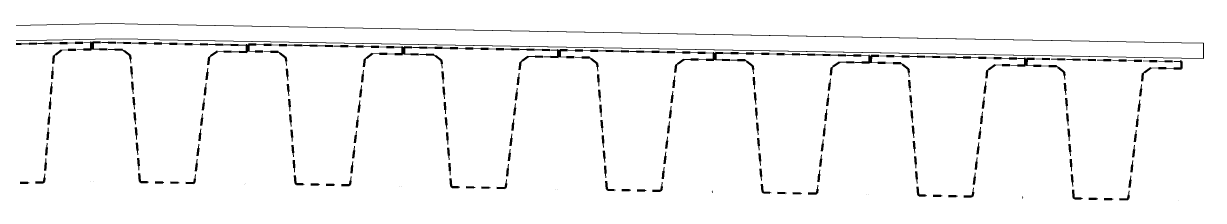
# Model space of a CAD drawing. Header units: metres. Extents: x -1137 to -1030, y 3 to 549.
# Drawn here: x -1045.58 to -1030.19, y 19.83 to 22.14 of the extents above; entities that cross this region are included whole.
import ezdxf

# ---------------------------------------------------------------- set-up
doc = ezdxf.new("R2010")
doc.units = ezdxf.units.M
doc.linetypes.add('JacobsDash', pattern=[0.0045000000000000005, 0.003, -0.0015])
for name, color, linetype, lineweight in [('A-FLOR', 7, 'Continuous', 50), ('A-FLOR-PATT', 7, 'Continuous', 50), ('S-BEAM', 7, 'Continuous', 50)]:
    doc.layers.add(name, color=color, linetype=linetype, lineweight=lineweight)

# ---------------------------------------------------------------- blocks, each defined once
blk = doc.blocks.new('06_SFR_GCT_Girder_SuperT_BR08Edge_CS - Super T - 1815-6270606-DRG-2873075 - ELEVATION 1 - ABUTMENT B Copy 1')
at = {"layer": 'S-BEAM', "linetype": 'JacobsDash'}
for p, q in [((-1113.475017595064, 19.98141145610901), (-1113.475320766848, 19.98139624404189)), ((-1111.46559595898, 19.94478554477867), (-1111.465899130764, 19.94477033271156))]:
    blk.add_line(p, q, dxfattribs=at)
blk = doc.blocks.new('06_SFR_GCT_Girder_SuperT_BR08Edge_CS - Super T - 1815-6270390-DRG-2873075 - ELEVATION 1 - ABUTMENT B Copy 1')
at = {"layer": 'S-BEAM', "linetype": 'JacobsDash'}
for p, q in [((-1115.505144412757, 20.01859364156171), (-1115.505447584541, 20.01857842458228)), ((-1113.49572277666, 19.98196868838573), (-1113.496025948444, 19.9819534714063))]:
    blk.add_line(p, q, dxfattribs=at)
blk = doc.blocks.new('06_SFR_GCT_Girder_SuperT_BR08Edge_CS - Super T - 1815-6270051-DRG-2873075 - ELEVATION 1 - ABUTMENT B Copy 1')
at = {"layer": 'S-BEAM', "linetype": 'JacobsDash'}
for p, q in [((-1117.535271233375, 20.05576022042869), (-1117.535574405159, 20.05574491994724)), ((-1115.525849597284, 20.01915155440714), (-1115.526152769068, 20.0191362539257))]:
    blk.add_line(p, q, dxfattribs=at)
blk = doc.blocks.new('06_SFR_GCT_Girder_SuperT_BR08Edge_CS - Super T - 1815-6269499-DRG-2873075 - ELEVATION 1 - ABUTMENT B Copy 1')
at = {"layer": 'S-BEAM', "color": 8, "linetype": 'JacobsDash', "lineweight": 13, "true_color": 0x808080}
for p, q in [((-1119.552098975111, 21.89657207772541), (-1121.561548670089, 21.85539766611113)), ((-1121.561548670089, 21.85539766611113), (-1121.559721833372, 21.76541615486272)), ((-1119.550272138394, 21.80659056647701), (-1119.552098975111, 21.89657207772541)), ((-1121.559721833372, 21.76541615486272), (-1121.170411466646, 21.77339327682071)), ((-1121.170411466646, 21.77339327682071), (-1121.067401566713, 21.70048820349235)), ((-1121.067401566713, 21.70048820349235), (-1120.876789194901, 20.06704935812234)), ((-1120.163703788877, 20.08166075750054), (-1120.039547677192, 21.72154933243338)), ((-1120.039547677192, 21.72154933243338), (-1119.93958250512, 21.79861344451901)), ((-1119.93958250512, 21.79861344451901), (-1119.550272138394, 21.80659056647701)), ((-1120.876789194901, 20.06704935812234), (-1120.862082117589, 20.05434797556547)), ((-1120.862082117589, 20.05434797556547), (-1120.17788311336, 20.06836748125232)), ((-1120.17788311336, 20.06836748125232), (-1120.163703788877, 20.08166075750054))]:
    blk.add_line(p, q, dxfattribs=at)
at = {"layer": 'S-BEAM', "linetype": 'JacobsDash'}
for p, q in [((-1121.561548670089, 21.85539766611112), (-1121.561245354735, 21.85540575747418)), ((-1121.561245354735, 21.85540575747418), (-1119.551795659757, 21.89658016908847)), ((-1121.559418518018, 21.76542424622578), (-1121.561245354735, 21.85540575747418)), ((-1119.551795659757, 21.89658016908847), (-1119.552098975111, 21.89657207772541)), ((-1119.551795659757, 21.89658016908847), (-1119.54996882304, 21.80659865784006)), ((-1121.559721833372, 21.76541615486272), (-1121.559418518018, 21.76542424622578)), ((-1121.170108151292, 21.77340136818377), (-1121.559418518018, 21.76542424622578)), ((-1121.170411466646, 21.77339327682071), (-1121.170108151292, 21.77340136818377)), ((-1121.067098251359, 21.7004962948554), (-1121.170108151292, 21.77340136818377)), ((-1121.067401566713, 21.70048820349234), (-1121.067098251359, 21.7004962948554)), ((-1120.876485879547, 20.06705744948539), (-1121.067098251359, 21.7004962948554)), ((-1120.039244361838, 21.72155742379644), (-1120.163400473524, 20.0816688488636)), ((-1120.039244361838, 21.72155742379644), (-1120.039547677192, 21.72154933243338)), ((-1119.939279189766, 21.79862153588207), (-1120.039244361838, 21.72155742379644)), ((-1119.93958250512, 21.79861344451901), (-1119.939279189766, 21.79862153588207)), ((-1119.54996882304, 21.80659865784006), (-1119.939279189766, 21.79862153588207)), ((-1119.54996882304, 21.80659865784006), (-1119.550272138394, 21.806590566477)), ((-1121.524375316818, 20.03935854275067), (-1121.524678488602, 20.03934337980152)), ((-1120.876789194901, 20.06704935812233), (-1120.876485879547, 20.06705744948539)), ((-1120.861778802235, 20.05435606692852), (-1120.876485879547, 20.06705744948539)), ((-1120.862082117589, 20.05434797556547), (-1120.861778802235, 20.05435606692852)), ((-1120.177579798007, 20.06837557261537), (-1120.861778802235, 20.05435606692852)), ((-1120.177579798007, 20.06837557261537), (-1120.17788311336, 20.06836748125232)), ((-1120.163400473524, 20.0816688488636), (-1120.177579798007, 20.06837557261537)), ((-1120.163703788877, 20.08166075750054), (-1120.163400473524, 20.0816688488636)), ((-1119.514953680713, 20.08191500443739), (-1119.515256852497, 20.08189984148825))]:
    blk.add_line(p, q, dxfattribs=at)
blk = doc.blocks.new('06_SFR_GCT_Girder_SuperT_BR08Edge_CS - Super T - 1815-6269797-DRG-2873075 - ELEVATION 1 - ABUTMENT B Copy 1')
at = {"layer": 'S-BEAM', "color": 8, "linetype": 'JacobsDash', "lineweight": 13, "true_color": 0x808080}
for p, q in [((-1119.528832246545, 21.89966929207626), (-1119.530659032519, 21.80968493056656)), ((-1117.519438613361, 21.86164388403185), (-1119.528832246545, 21.89966929207626)), ((-1117.521265399335, 21.77165952252215), (-1117.519438613361, 21.86164388403185)), ((-1119.530659032519, 21.80968493056656), (-1119.141359527193, 21.80231789590643)), ((-1119.141359527193, 21.80231789590643), (-1119.041397144244, 21.72541044946582)), ((-1119.041397144244, 21.72541044946582), (-1118.917244500469, 20.0857166678968)), ((-1118.204178988872, 20.07222274286732), (-1118.0135719309, 21.70596006777338)), ((-1118.0135719309, 21.70596006777338), (-1117.910564904661, 21.77902655718227)), ((-1117.910564904661, 21.77902655718227), (-1117.521265399335, 21.77165952252215)), ((-1118.917244500469, 20.0857166678968), (-1118.903065571609, 20.07244561384802)), ((-1118.903065571609, 20.07244561384802), (-1118.218885655902, 20.05949831470219)), ((-1118.218885655902, 20.05949831470219), (-1118.204178988872, 20.07222274286732))]:
    blk.add_line(p, q, dxfattribs=at)
at = {"layer": 'S-BEAM', "linetype": 'JacobsDash'}
for p, q in [((-1119.530356004301, 21.80969296767505), (-1119.528529218327, 21.89967732918475)), ((-1119.528832246545, 21.89966929207626), (-1119.528529218327, 21.89967732918475)), ((-1119.528529218327, 21.89967732918475), (-1117.519135585144, 21.86165192114035)), ((-1117.519135585144, 21.86165192114035), (-1117.520962371117, 21.77166755963064)), ((-1117.519135585144, 21.86165192114035), (-1117.519438613361, 21.86164388403185)), ((-1119.530659032519, 21.80968493056655), (-1119.530356004301, 21.80969296767505)), ((-1119.141056498975, 21.80232593301492), (-1119.530356004301, 21.80969296767505)), ((-1119.141359527193, 21.80231789590643), (-1119.141056498975, 21.80232593301492)), ((-1119.041094116026, 21.72541848657431), (-1119.141056498975, 21.80232593301492)), ((-1119.041397144244, 21.72541044946581), (-1119.041094116026, 21.72541848657431)), ((-1118.916941472251, 20.0857247050053), (-1119.041094116026, 21.72541848657431)), ((-1118.013268902681, 21.70596810488188), (-1118.203875960654, 20.07223077997582)), ((-1118.013268902681, 21.70596810488188), (-1118.0135719309, 21.70596006777338)), ((-1117.910261876443, 21.77903459429077), (-1118.013268902681, 21.70596810488188)), ((-1117.910564904661, 21.77902655718227), (-1117.910261876443, 21.77903459429077)), ((-1117.520962371117, 21.77166755963064), (-1117.910261876443, 21.77903459429077)), ((-1117.520962371117, 21.77166755963064), (-1117.521265399335, 21.77165952252215)), ((-1119.565398051136, 20.08358150418784), (-1119.56570122292, 20.08356639526922)), ((-1118.917244500469, 20.0857166678968), (-1118.916941472251, 20.0857247050053)), ((-1118.902762543391, 20.07245365095651), (-1118.916941472251, 20.0857247050053)), ((-1118.903065571609, 20.07244561384802), (-1118.902762543391, 20.07245365095651)), ((-1118.218582627684, 20.05950635181069), (-1118.902762543391, 20.07245365095651)), ((-1118.218582627684, 20.05950635181069), (-1118.218885655902, 20.05949831470219)), ((-1118.203875960654, 20.07223077997582), (-1118.218582627684, 20.05950635181069)), ((-1118.204178988872, 20.07222274286732), (-1118.203875960654, 20.07223077997582)), ((-1117.555976415007, 20.04693547350914), (-1117.55627958679, 20.04692036459052))]:
    blk.add_line(p, q, dxfattribs=at)
blk = doc.blocks.new('06_SFR_GCT_Girder_SuperT_BR08Edge_CS - Super T - 1815-6539906-DRG-2873075 - ELEVATION 1 - ABUTMENT B Copy 1')
at = {"layer": 'S-BEAM', "color": 8, "linetype": 'JacobsDash', "lineweight": 13, "true_color": 0x808080}
for p, q in [((-1111.408295838604, 21.76133689390356), (-1111.410122623704, 21.67135244530911)), ((-1109.39890220505, 21.72335270031545), (-1111.408295838604, 21.76133689390356)), ((-1109.400728990149, 21.63336825172101), (-1109.39890220505, 21.72335270031545)), ((-1111.410122623704, 21.67135244530911), (-1111.020823118306, 21.6639933955292)), ((-1111.020823118306, 21.6639933955292), (-1110.92086073461, 21.58708795805981)), ((-1110.92086073461, 21.58708795805981), (-1110.796708074902, 19.94739582051743)), ((-1110.083642563172, 19.93391652109782), (-1109.893035521075, 21.56765865797959)), ((-1109.893035521075, 21.56765865797959), (-1109.790028495547, 21.64072730150093)), ((-1109.790028495547, 21.64072730150093), (-1109.400728990149, 21.63336825172101)), ((-1110.796708074902, 19.94739582051743), (-1110.782529145912, 19.9341250501244)), ((-1110.782529145912, 19.9341250501244), (-1110.09834923008, 19.92119178411912)), ((-1110.09834923008, 19.92119178411912), (-1110.083642563172, 19.93391652109782))]:
    blk.add_line(p, q, dxfattribs=at)
at = {"layer": 'S-BEAM', "linetype": 'JacobsDash'}
for p, q in [((-1111.409819595485, 21.67136069362072), (-1111.407992810386, 21.76134514221517)), ((-1111.408295838604, 21.76133689390355), (-1111.407992810386, 21.76134514221516)), ((-1111.407992810386, 21.76134514221517), (-1109.398599176832, 21.72336094862705)), ((-1109.398599176832, 21.72336094862705), (-1109.400425961931, 21.63337650003262)), ((-1109.398599176832, 21.72336094862705), (-1109.39890220505, 21.72335270031544)), ((-1111.410122623704, 21.67135244530911), (-1111.409819595485, 21.67136069362072)), ((-1111.020520090088, 21.66400164384081), (-1111.409819595485, 21.67136069362072)), ((-1111.020823118306, 21.6639933955292), (-1111.020520090088, 21.66400164384081)), ((-1110.920557706392, 21.58709620637142), (-1111.020520090088, 21.66400164384081)), ((-1110.92086073461, 21.58708795805981), (-1110.920557706392, 21.58709620637142)), ((-1110.796405046684, 19.94740406882904), (-1110.920557706392, 21.58709620637142)), ((-1109.892732492857, 21.5676669062912), (-1110.083339534955, 19.93392476940943)), ((-1109.892732492857, 21.56766690629119), (-1109.893035521075, 21.56765865797959)), ((-1109.789725467329, 21.64073554981254), (-1109.892732492857, 21.5676669062912)), ((-1109.790028495547, 21.64072730150093), (-1109.789725467329, 21.64073554981253)), ((-1109.400425961931, 21.63337650003262), (-1109.789725467329, 21.64073554981254)), ((-1109.400425961931, 21.63337650003261), (-1109.400728990149, 21.63336825172101)), ((-1111.444861482414, 19.94525461022225), (-1111.445164654197, 19.94523929009414)), ((-1110.796708074902, 19.94739582051743), (-1110.796405046684, 19.94740406882904)), ((-1110.782226117695, 19.93413329843601), (-1110.796405046684, 19.94740406882904)), ((-1110.782529145912, 19.9341250501244), (-1110.782226117695, 19.93413329843601)), ((-1110.098046201862, 19.92120003243073), (-1110.782226117695, 19.93413329843601)), ((-1110.098046201862, 19.92120003243073), (-1110.09834923008, 19.92119178411912)), ((-1110.083339534955, 19.93392476940943), (-1110.098046201862, 19.92120003243073)), ((-1110.083642563172, 19.93391652109782), (-1110.083339534955, 19.93392476940943)), ((-1109.435439846313, 19.90864977629127), (-1109.435743018097, 19.90863445616316))]:
    blk.add_line(p, q, dxfattribs=at)
blk = doc.blocks.new('06_SFR_GCT_Girder_SuperT_BR08Edge_CS - Super T - 1815-6271143-DRG-2873075 - ELEVATION 1 - ABUTMENT B Copy 1')
at = {"layer": 'S-BEAM', "linetype": 'JacobsDash'}
for p, q in [((-1109.414853231547, 19.90758206760453), (-1109.41515640333, 19.9075668015072)), ((-1107.405431595449, 19.87096669493733), (-1107.405734767233, 19.87095142884001))]:
    blk.add_line(p, q, dxfattribs=at)
blk = doc.blocks.new('06_SFR_GCT_Girder_SuperT_BR08Edge_CS - Super T - 1815-6255747-DRG-2873075 - ELEVATION 1 - ABUTMENT B Copy 1')
at = {"layer": 'S-BEAM', "linetype": 'JacobsDash'}
for p, q in [((-1107.384766974243, 19.86913647880581), (-1107.385070156384, 19.8691214042565)), ((-1105.365194711502, 19.83229872755043), (-1105.365497893644, 19.83228365300111))]:
    blk.add_line(p, q, dxfattribs=at)

msp = doc.modelspace()

# ---------------------------------------------------------------- hatches: boundary and pattern name
at = {"layer": 'A-FLOR-PATT', "true_color": 0xc0c0c0}
for points in [[(-1044.089302112187, 22.13842315313136), (-1044.089366440708, 22.13844501972052), (-1044.434738473578, 22.14471438624949)], [(-1043.808936249497, 22.13329825969031), (-1043.809298517016, 22.13332557239763), (-1043.809298517016, 22.1333048816892)], [(-1033.914281460726, 21.95436475816253), (-1033.925158573035, 21.9545822197974), (-1043.808936249497, 22.13329825969031)], [(-1031.918678579637, 21.91792114358815), (-1031.923064111642, 21.91802005626077), (-1031.923064111642, 21.91800123198631)], [(-1030.477213892187, 21.89181973855911), (-1030.477213892187, 21.89183923995781), (-1031.918678579637, 21.91792114358815)], [(-1030.191641767575, 21.88945046605611), (-1030.191641768639, 21.88946699013728), (-1030.476910423257, 21.8918172208043)]]:
    msp.add_hatch(color=9, dxfattribs=at).paths.add_polyline_path(points)

# ---------------------------------------------------------------- linework, layer by layer
at = {"layer": 'A-FLOR', "lineweight": 13}
for p, q in [((-1054.620118033021, 21.92798825748797), (-1044.434435714029, 22.14472956727545)), ((-1044.434738473578, 22.14471438624948), (-1054.619937923017, 21.92798335145154)), ((-1044.434435714029, 22.14472956727545), (-1044.434738473578, 22.14471438624948)), ((-1044.089302112186, 22.13842315313135), (-1044.434738473578, 22.14471438624948)), ((-1044.434435714029, 22.14472956727545), (-1044.089366440707, 22.13844501972051)), ((-1044.089366440707, 22.13844501972051), (-1043.809298517015, 22.13332557239762)), ((-1044.089302112186, 22.13842315313135), (-1044.089366440707, 22.13844501972051)), ((-1043.808936249497, 22.1332982596903), (-1044.089302112186, 22.13842315313135)), ((-1043.809298517015, 22.13332557239762), (-1033.925158573035, 21.95458221979739)), ((-1043.808936249497, 22.1332982596903), (-1043.809298517015, 22.13332557239762)), ((-1033.914281460725, 21.95436475816252), (-1043.808936249497, 22.1332982596903)), ((-1044.434435714029, 21.94472956727545), (-1054.620118033021, 21.72798825748798)), ((-1054.619937923017, 21.72798335145154), (-1044.434738473578, 21.94471438624947)), ((-1044.434738473578, 21.94471438624947), (-1044.434435714029, 21.94472956727545)), ((-1044.434738473578, 21.94471438624947), (-1044.089302112186, 21.93842315313135)), ((-1044.089366440707, 21.9384450197205), (-1044.434435714029, 21.94472956727545)), ((-1043.809298517015, 21.93332557239761), (-1044.089366440707, 21.9384450197205)), ((-1044.089366440707, 21.9384450197205), (-1044.089302112186, 21.93842315313135)), ((-1044.089302112186, 21.93842315313135), (-1043.808936249497, 21.9332982596903)), ((-1033.925158573035, 21.75458221979739), (-1043.809298517015, 21.93332557239761)), ((-1043.809298517015, 21.93332557239761), (-1043.808936249497, 21.9332982596903)), ((-1043.808936249497, 21.9332982596903), (-1033.914281460725, 21.75436475816252)), ((-1033.925158573035, 21.95458221979739), (-1031.923064111642, 21.91802005626076)), ((-1033.914281460725, 21.95436475816252), (-1033.925158573035, 21.95458221979739)), ((-1031.918678579637, 21.91792114358814), (-1033.914281460725, 21.95436475816252)), ((-1031.923064111642, 21.91802005626076), (-1030.476910423256, 21.89183374487663)), ((-1031.923064111642, 21.91802005626076), (-1031.918678579637, 21.91792114358814)), ((-1030.477213892187, 21.89181973855909), (-1031.918678579637, 21.91792114358814)), ((-1030.477213892187, 21.89181973855909), (-1030.476910423256, 21.89183374487663)), ((-1030.191641767575, 21.88945046605609), (-1030.477213892187, 21.89181973855909)), ((-1030.476910423256, 21.89183374487663), (-1030.191641768638, 21.88946699013727)), ((-1030.191641768638, 21.88946699013727), (-1030.191641768638, 21.68946699013727)), ((-1030.191641768638, 21.88946699013727), (-1030.191641767575, 21.88945046605609)), ((-1030.191641767575, 21.6894504660561), (-1030.191641767575, 21.88945046605609)), ((-1031.923064111642, 21.71802005626076), (-1033.925158573035, 21.75458221979739)), ((-1033.925158573035, 21.75458221979739), (-1033.914281460725, 21.75436475816252)), ((-1033.914281460725, 21.75436475816252), (-1031.918678579637, 21.71792114358814)), ((-1030.476910423256, 21.69183374487663), (-1031.923064111642, 21.71802005626076)), ((-1031.918678579637, 21.71792114358814), (-1031.923064111642, 21.71802005626076)), ((-1031.918678579637, 21.71792114358814), (-1030.477213892187, 21.69181973855909)), ((-1030.476910423256, 21.69183374487663), (-1030.477213892187, 21.69181973855909)), ((-1030.477213892187, 21.69181973855909), (-1030.191641767575, 21.6894504660561)), ((-1030.191641768638, 21.68946699013727), (-1030.476910423256, 21.69183374487663)), ((-1030.191641767575, 21.6894504660561), (-1030.191641768638, 21.68946699013727))]:
    msp.add_line(p, q, dxfattribs=at)
at = {"layer": 'S-BEAM', "color": 8, "linetype": 'JacobsDash', "lineweight": 13, "true_color": 0x808080}
for p, q in [((-1042.646642477574, 21.87184157012302), (-1042.648469262754, 21.78185712968359)), ((-1040.637248844067, 21.8338535427328), (-1042.646642477574, 21.87184157012302)), ((-1042.648469262754, 21.78185712968359), (-1042.259169757366, 21.77449733714365)), ((-1042.259169757366, 21.77449733714365), (-1042.15920737374, 21.69759171284339)), ((-1041.13138216023, 21.67816045173452), (-1041.028375134636, 21.75122889483332)), ((-1041.028375134636, 21.75122889483332), (-1040.639075629248, 21.74386910229337)), ((-1040.639075629248, 21.74386910229337), (-1040.637248844067, 21.8338535427328)), ((-1040.616515808882, 21.83466655047342), (-1040.618342594408, 21.7446821445694)), ((-1040.618342594408, 21.7446821445694), (-1040.229043089049, 21.73731919521379)), ((-1038.607122175527, 21.79666222898257), (-1040.616515808882, 21.83466655047342)), ((-1040.229043089049, 21.73731919521379), (-1040.129080705718, 21.66041277675723)), ((-1039.101255492286, 21.64097318105071), (-1038.998248466412, 21.71404077243417)), ((-1038.998248466412, 21.71404077243417), (-1038.608948961053, 21.70667782307855)), ((-1038.608948961053, 21.70667782307855), (-1038.607122175527, 21.79666222898257)), ((-1038.586389149753, 21.79747649822748), (-1038.5882159353, 21.70749209434879)), ((-1038.5882159353, 21.70749209434879), (-1038.198916429945, 21.7001289592889)), ((-1036.576995516419, 21.75947121821245), (-1038.586389149753, 21.79747649822748)), ((-1038.198916429945, 21.7001289592889), (-1038.098954046633, 21.62322249410972)), ((-1036.578822301966, 21.66948681433376), (-1036.576995516419, 21.75947121821245)), ((-1034.52622461413, 21.72365620604466), (-1034.528051399453, 21.63367177985025)), ((-1032.516830980681, 21.68566146923271), (-1034.52622461413, 21.72365620604466)), ((-1042.15920737374, 21.69759171284339), (-1042.035054715515, 20.05789942336023)), ((-1041.321989203803, 20.04441876345455), (-1041.13138216023, 21.67816045173452)), ((-1040.129080705718, 21.66041277675723), (-1040.004928053793, 20.02071983924742)), ((-1039.291862542134, 20.00723339711917), (-1039.101255492286, 21.64097318105071)), ((-1038.098954046633, 21.62322249410972), (-1037.974801395078, 19.98352951836479)), ((-1037.261735883427, 19.97004273608889), (-1037.071128833211, 21.60378240810836)), ((-1037.071128833211, 21.60378240810836), (-1036.968121807321, 21.67684994939365)), ((-1036.968121807321, 21.67684994939365), (-1036.578822301966, 21.66948681433376)), ((-1034.528051399453, 21.63367177985025), (-1034.138751894076, 21.62631068742834)), ((-1034.138751894076, 21.62631068742834), (-1034.038789510571, 21.54940473613865)), ((-1034.038789510571, 21.54940473613865), (-1033.91463685494, 19.90971218026088)), ((-1033.01096429709, 21.52997004309255), (-1032.907957271381, 21.60303813546022)), ((-1032.907957271381, 21.60303813546022), (-1032.518657766003, 21.5956770430383)), ((-1032.518657766003, 21.5956770430383), (-1032.516830980681, 21.68566146923271)), ((-1032.496138471868, 21.68520144884763), (-1032.497965259821, 21.59521710134457)), ((-1032.497965259821, 21.59521710134457), (-1032.108665362903, 21.5878487771204)), ((-1030.476594354556, 21.64697730350575), (-1032.496138471868, 21.68520144884763)), ((-1032.108665362903, 21.5878487771204), (-1032.008702879522, 21.51094100618144)), ((-1030.980876632299, 21.49148721979309), (-1030.877869502328, 21.56455336135923)), ((-1030.877869502328, 21.56455336135923), (-1030.478421142509, 21.55699295600269)), ((-1030.478421142509, 21.55699295600269), (-1030.476594354556, 21.64697730350575)), ((-1033.201571343248, 19.89622913940944), (-1033.01096429709, 21.52997004309255)), ((-1032.008702879522, 21.51094100618144), (-1031.884550113454, 19.87124695805317)), ((-1031.171483884591, 19.8577506709769), (-1030.980876632299, 21.49148721979309)), ((-1042.035054715515, 20.05789942336023), (-1042.020875786537, 20.04462862658917)), ((-1042.020875786537, 20.04462862658917), (-1041.336695870721, 20.03169405520978)), ((-1041.336695870721, 20.03169405520978), (-1041.321989203803, 20.04441876345455)), ((-1040.004928053793, 20.02071983924742), (-1039.990749124867, 20.00744893034868)), ((-1039.990749124867, 20.00744893034868), (-1039.306569209102, 19.99450881097898)), ((-1039.306569209102, 19.99450881097898), (-1039.291862542134, 20.00723339711917)), ((-1037.974801395078, 19.98352951836479), (-1037.960622466155, 19.97025860286907)), ((-1037.960622466155, 19.97025860286907), (-1037.276442550397, 19.95731815713077)), ((-1037.276442550397, 19.95731815713077), (-1037.261735883427, 19.97004273608889)), ((-1033.91463685494, 19.90971218026088), (-1033.900457925984, 19.89644133732252)), ((-1033.900457925984, 19.89644133732252), (-1033.216278010186, 19.8835044814472)), ((-1033.216278010186, 19.8835044814472), (-1033.201571343248, 19.89622913940944)), ((-1031.884550113454, 19.87124695805317), (-1031.870371170352, 19.85797585818544)), ((-1031.870371170352, 19.85797585818544), (-1031.186190566436, 19.84502629267707)), ((-1031.186190566436, 19.84502629267707), (-1031.171483884591, 19.8577506709769))]:
    msp.add_line(p, q, dxfattribs=at)
at = {"layer": 'S-BEAM', "linetype": 'JacobsDash'}
for p, q in [((-1042.648166234536, 21.7818653583488), (-1042.646339449356, 21.87184979878822)), ((-1042.646642477574, 21.87184157012302), (-1042.646339449356, 21.87184979878822)), ((-1042.646339449356, 21.87184979878822), (-1040.63694581585, 21.833861771398)), ((-1042.648469262754, 21.78185712968359), (-1042.648166234536, 21.7818653583488)), ((-1042.258866729148, 21.77450556580885), (-1042.648166234536, 21.7818653583488)), ((-1042.259169757366, 21.77449733714365), (-1042.258866729148, 21.77450556580885)), ((-1042.158904345522, 21.6975999415086), (-1042.258866729148, 21.77450556580885)), ((-1041.028072106419, 21.75123712349852), (-1041.131079132012, 21.67816868039972)), ((-1041.028375134636, 21.75122889483332), (-1041.028072106419, 21.75123712349852)), ((-1040.638772601031, 21.74387733095857), (-1041.028072106419, 21.75123712349852)), ((-1040.638772601031, 21.74387733095857), (-1040.639075629248, 21.74386910229337)), ((-1040.63694581585, 21.833861771398), (-1040.638772601031, 21.74387733095857)), ((-1040.63694581585, 21.833861771398), (-1040.637248844067, 21.8338535427328)), ((-1040.618342594408, 21.7446821445694), (-1040.61803956619, 21.74469028973539)), ((-1040.61803956619, 21.74469028973539), (-1040.616212780664, 21.83467469563941)), ((-1040.228740060831, 21.73732734037977), (-1040.61803956619, 21.74469028973539)), ((-1040.616515808882, 21.83466655047342), (-1040.616212780664, 21.83467469563941)), ((-1040.616212780664, 21.83467469563941), (-1038.606819147309, 21.79667037414855)), ((-1040.229043089049, 21.73731919521379), (-1040.228740060831, 21.73732734037977)), ((-1040.1287776775, 21.66042092192322), (-1040.228740060831, 21.73732734037977)), ((-1038.997945438194, 21.71404891760016), (-1039.100952464068, 21.6409813262167)), ((-1038.998248466412, 21.71404077243417), (-1038.997945438194, 21.71404891760016)), ((-1038.608645932835, 21.70668596824454), (-1038.997945438194, 21.71404891760016)), ((-1038.608645932835, 21.70668596824454), (-1038.608948961053, 21.70667782307855)), ((-1038.606819147309, 21.79667037414855), (-1038.608645932835, 21.70668596824454)), ((-1038.606819147309, 21.79667037414855), (-1038.607122175527, 21.79666222898257)), ((-1038.5882159353, 21.70749209434879), (-1038.587912907082, 21.70750023460283)), ((-1038.587912907082, 21.70750023460283), (-1038.586086121535, 21.79748463848152)), ((-1038.198613401727, 21.70013709954294), (-1038.587912907082, 21.70750023460283)), ((-1038.586389149753, 21.79747649822748), (-1038.586086121535, 21.79748463848152)), ((-1038.586086121535, 21.79748463848152), (-1036.576692488201, 21.75947935846649)), ((-1038.198916429945, 21.7001289592889), (-1038.198613401727, 21.70013709954294)), ((-1038.098651018415, 21.62323063436376), (-1038.198613401727, 21.70013709954294)), ((-1036.576692488201, 21.75947935846649), (-1036.578519273748, 21.6694949545878)), ((-1036.576692488201, 21.75947935846649), (-1036.576995516419, 21.75947121821245)), ((-1034.527748371235, 21.63367997413293), (-1034.525921585913, 21.72366440032734)), ((-1034.52622461413, 21.72365620604466), (-1034.525921585913, 21.72366440032734)), ((-1034.525921585913, 21.72366440032734), (-1032.516527952463, 21.68566966351538)), ((-1042.15920737374, 21.69759171284339), (-1042.158904345522, 21.6975999415086)), ((-1042.034751687297, 20.05790765202543), (-1042.158904345522, 21.6975999415086)), ((-1041.131079132012, 21.67816868039972), (-1041.321686175585, 20.04442699211975)), ((-1041.131079132012, 21.67816868039972), (-1041.13138216023, 21.67816045173452)), ((-1040.129080705718, 21.66041277675723), (-1040.1287776775, 21.66042092192322)), ((-1040.004625025576, 20.02072798441341), (-1040.1287776775, 21.66042092192322)), ((-1039.100952464068, 21.6409813262167), (-1039.291559513917, 20.00724154228516)), ((-1039.100952464068, 21.6409813262167), (-1039.101255492286, 21.64097318105071)), ((-1038.098954046633, 21.62322249410972), (-1038.098651018415, 21.62323063436376)), ((-1037.974498366861, 19.98353765861883), (-1038.098651018415, 21.62323063436376)), ((-1037.070825804993, 21.6037905483624), (-1037.261432855209, 19.97005087634293)), ((-1037.070825804993, 21.6037905483624), (-1037.071128833211, 21.60378240810836)), ((-1036.967818779103, 21.67685808964769), (-1037.070825804993, 21.6037905483624)), ((-1036.968121807321, 21.67684994939365), (-1036.967818779103, 21.67685808964769)), ((-1036.578519273748, 21.6694949545878), (-1036.967818779103, 21.67685808964769)), ((-1036.578519273748, 21.6694949545878), (-1036.578822301966, 21.66948681433376)), ((-1034.528051399453, 21.63367177985025), (-1034.527748371235, 21.63367997413293)), ((-1034.138448865858, 21.62631888171101), (-1034.527748371235, 21.63367997413293)), ((-1034.138751894076, 21.62631068742834), (-1034.138448865858, 21.62631888171101)), ((-1034.038486482353, 21.54941293042133), (-1034.138448865858, 21.62631888171101)), ((-1034.038789510571, 21.54940473613865), (-1034.038486482353, 21.54941293042133)), ((-1033.914333826722, 19.90972037454355), (-1034.038486482353, 21.54941293042133)), ((-1032.907654243163, 21.6030463297429), (-1033.010661268872, 21.52997823737523)), ((-1032.907957271381, 21.60303813546022), (-1032.907654243163, 21.6030463297429)), ((-1032.518354737786, 21.59568523732097), (-1032.907654243163, 21.6030463297429)), ((-1032.518354737786, 21.59568523732097), (-1032.518657766003, 21.5956770430383)), ((-1032.516527952463, 21.68566966351538), (-1032.518354737786, 21.59568523732097)), ((-1032.516527952463, 21.68566966351538), (-1032.516830980681, 21.68566146923271)), ((-1032.497965259821, 21.59521710134457), (-1032.497662221246, 21.59522510407839)), ((-1032.497662221246, 21.59522510407839), (-1032.495835433292, 21.68520945158145)), ((-1032.108362324328, 21.58785677985422), (-1032.497662221246, 21.59522510407839)), ((-1032.496138471868, 21.68520144884763), (-1032.495835433292, 21.68520945158145)), ((-1032.495835433292, 21.68520945158145), (-1030.47629131598, 21.64698530623957)), ((-1032.108665362903, 21.5878487771204), (-1032.108362324328, 21.58785677985422)), ((-1032.008399840947, 21.51094900891526), (-1032.108362324328, 21.58785677985422)), ((-1030.877566463753, 21.56456136409305), (-1030.980573593724, 21.49149522252691)), ((-1030.877869502328, 21.56455336135923), (-1030.877566463753, 21.56456136409305)), ((-1030.478118103934, 21.55700095873651), (-1030.877566463753, 21.56456136409305)), ((-1030.478118103934, 21.55700095873651), (-1030.478421142509, 21.55699295600269)), ((-1030.47629131598, 21.64698530623957), (-1030.478118103934, 21.55700095873651)), ((-1030.47629131598, 21.64698530623957), (-1030.476594354556, 21.64697730350575)), ((-1033.010661268872, 21.52997823737523), (-1033.20126831503, 19.89623733369212)), ((-1033.010661268872, 21.52997823737523), (-1033.01096429709, 21.52997004309255)), ((-1032.008702879522, 21.51094100618144), (-1032.008399840947, 21.51094900891526)), ((-1031.884247074878, 19.87125496078698), (-1032.008399840947, 21.51094900891526)), ((-1030.980573593724, 21.49149522252691), (-1031.171180846016, 19.85775867371072)), ((-1030.980573593724, 21.49149522252691), (-1030.980876632299, 21.49148721979309)), ((-1042.035054715515, 20.05789942336023), (-1042.034751687297, 20.05790765202543)), ((-1042.02057275832, 20.04463685525436), (-1042.034751687297, 20.05790765202543)), ((-1042.020875786537, 20.04462862658917), (-1042.02057275832, 20.04463685525436)), ((-1041.336392842503, 20.03170228387498), (-1042.02057275832, 20.04463685525436)), ((-1041.336392842503, 20.03170228387498), (-1041.336695870721, 20.03169405520978)), ((-1041.321686175585, 20.04442699211975), (-1041.336392842503, 20.03170228387498)), ((-1041.321989203803, 20.04441876345455), (-1041.321686175585, 20.04442699211975)), ((-1040.004928053793, 20.02071983924742), (-1040.004625025576, 20.02072798441341)), ((-1039.990446096649, 20.00745707551467), (-1040.004625025576, 20.02072798441341)), ((-1039.990749124867, 20.00744893034868), (-1039.990446096649, 20.00745707551467)), ((-1039.306266180884, 19.99451695614497), (-1039.990446096649, 20.00745707551467)), ((-1039.291559513917, 20.00724154228516), (-1039.306266180884, 19.99451695614497)), ((-1039.291862542134, 20.00723339711917), (-1039.291559513917, 20.00724154228516)), ((-1039.306266180884, 19.99451695614497), (-1039.306569209102, 19.99450881097898)), ((-1037.974801395078, 19.98352951836479), (-1037.974498366861, 19.98353765861883)), ((-1037.960319437937, 19.97026674312311), (-1037.974498366861, 19.98353765861883)), ((-1037.960622466155, 19.97025860286907), (-1037.960319437937, 19.97026674312311)), ((-1037.27613952218, 19.95732629738481), (-1037.960319437937, 19.97026674312311)), ((-1037.27613952218, 19.95732629738481), (-1037.276442550397, 19.95731815713077)), ((-1037.261432855209, 19.97005087634293), (-1037.27613952218, 19.95732629738481)), ((-1037.261735883427, 19.97004273608889), (-1037.261432855209, 19.97005087634293)), ((-1033.91463685494, 19.90971218026088), (-1033.914333826722, 19.90972037454355)), ((-1033.900154897766, 19.8964495316052), (-1033.914333826722, 19.90972037454355)), ((-1033.900457925984, 19.89644133732252), (-1033.900154897766, 19.8964495316052)), ((-1033.215974981969, 19.88351267572987), (-1033.900154897766, 19.8964495316052)), ((-1033.215974981969, 19.88351267572987), (-1033.216278010186, 19.8835044814472)), ((-1033.20126831503, 19.89623733369212), (-1033.215974981969, 19.88351267572987)), ((-1033.201571343248, 19.89622913940944), (-1033.20126831503, 19.89623733369212)), ((-1031.884550113454, 19.87124695805317), (-1031.884247074878, 19.87125496078698)), ((-1031.870068131776, 19.85798386091925), (-1031.884247074878, 19.87125496078698)), ((-1031.870371170352, 19.85797585818544), (-1031.870068131776, 19.85798386091925)), ((-1031.18588752786, 19.84503429541089), (-1031.870068131776, 19.85798386091925)), ((-1031.171180846016, 19.85775867371072), (-1031.18588752786, 19.84503429541089)), ((-1031.171483884591, 19.8577506709769), (-1031.171180846016, 19.85775867371072)), ((-1031.18588752786, 19.84503429541089), (-1031.186190566436, 19.84502629267707))]:
    msp.add_line(p, q, dxfattribs=at)

# ---------------------------------------------------------------- block references
for name in ['06_SFR_GCT_Girder_SuperT_BR08Edge_CS - Super T - 1815-6269499-DRG-2873075 - ELEVATION 1 - ABUTMENT B Copy 1', '06_SFR_GCT_Girder_SuperT_BR08Edge_CS - Super T - 1815-6269797-DRG-2873075 - ELEVATION 1 - ABUTMENT B Copy 1', '06_SFR_GCT_Girder_SuperT_BR08Edge_CS - Super T - 1815-6539906-DRG-2873075 - ELEVATION 1 - ABUTMENT B Copy 1', '06_SFR_GCT_Girder_SuperT_BR08Edge_CS - Super T - 1815-6270051-DRG-2873075 - ELEVATION 1 - ABUTMENT B Copy 1', '06_SFR_GCT_Girder_SuperT_BR08Edge_CS - Super T - 1815-6270390-DRG-2873075 - ELEVATION 1 - ABUTMENT B Copy 1', '06_SFR_GCT_Girder_SuperT_BR08Edge_CS - Super T - 1815-6270606-DRG-2873075 - ELEVATION 1 - ABUTMENT B Copy 1', '06_SFR_GCT_Girder_SuperT_BR08Edge_CS - Super T - 1815-6271143-DRG-2873075 - ELEVATION 1 - ABUTMENT B Copy 1', '06_SFR_GCT_Girder_SuperT_BR08Edge_CS - Super T - 1815-6255747-DRG-2873075 - ELEVATION 1 - ABUTMENT B Copy 1']:
    msp.add_blockref(name, (74.85206312636929, 0), dxfattribs=at)

doc.saveas('drawing.dxf')
